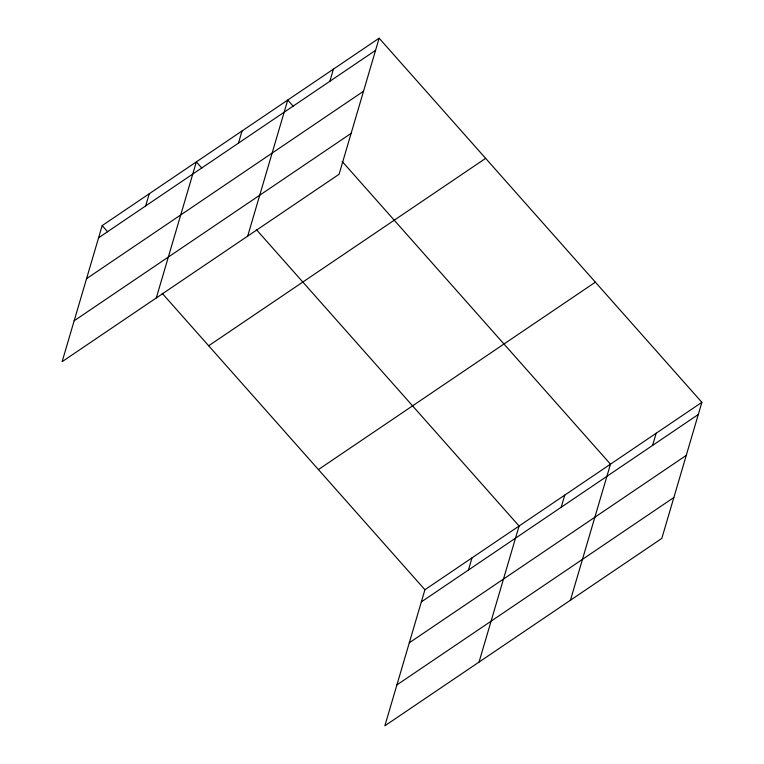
<?xml version="1.0" encoding="UTF-8"?>
<svg xmlns="http://www.w3.org/2000/svg" width="764" height="764" viewBox="0 0 764 764"><rect width="100%" height="100%" fill="white"/><g stroke="black" fill="none" stroke-linecap="round" stroke-linejoin="round"><path stroke-width="1.15" d="M379.135 38.2L102.175 225.609L62.123 361.678L339.082 174.268L379.135 38.2L701.877 402.322L661.825 538.391L384.865 725.8L424.918 589.732L701.877 402.322M145.676 205.917L149.257 193.75M156.295 297.96L196.338 161.892L201.858 168.118M238.454 143.135L242.035 130.969M247.689 236.114L287.732 100.046L293.261 106.272M329.857 81.29L333.438 69.123M468.418 570.039L471.999 557.873M479.038 662.082L519.081 526.014L256.293 229.534M561.196 507.258L564.777 495.091M570.431 600.237L610.474 464.168L342.176 161.462M652.599 445.412L656.18 433.245M98.594 237.776L375.554 50.367M86.561 278.659L363.521 91.25M74.156 320.784L351.125 133.375M208.677 345.767L485.637 158.358M318.407 469.573L595.376 282.164M421.336 601.898L698.296 414.489M409.303 642.782L686.263 455.382M396.898 684.916L673.867 497.507M102.175 225.609L107.695 231.836M162.13 293.252L424.918 589.732"/></g></svg>
